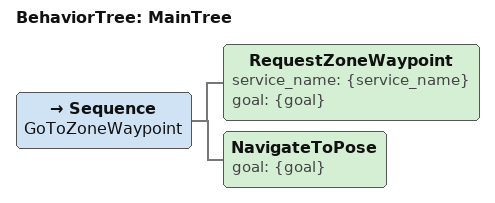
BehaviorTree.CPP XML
<root BTCPP_format="4" main_tree_to_execute="MainTree">
  <BehaviorTree ID="MainTree">
    <Sequence name="GoToZoneWaypoint">
      <RequestZoneWaypoint service_name="{service_name}" goal="{goal}"/>
      <NavigateToPose goal="{goal}"/>
    </Sequence>
  </BehaviorTree>
</root>
